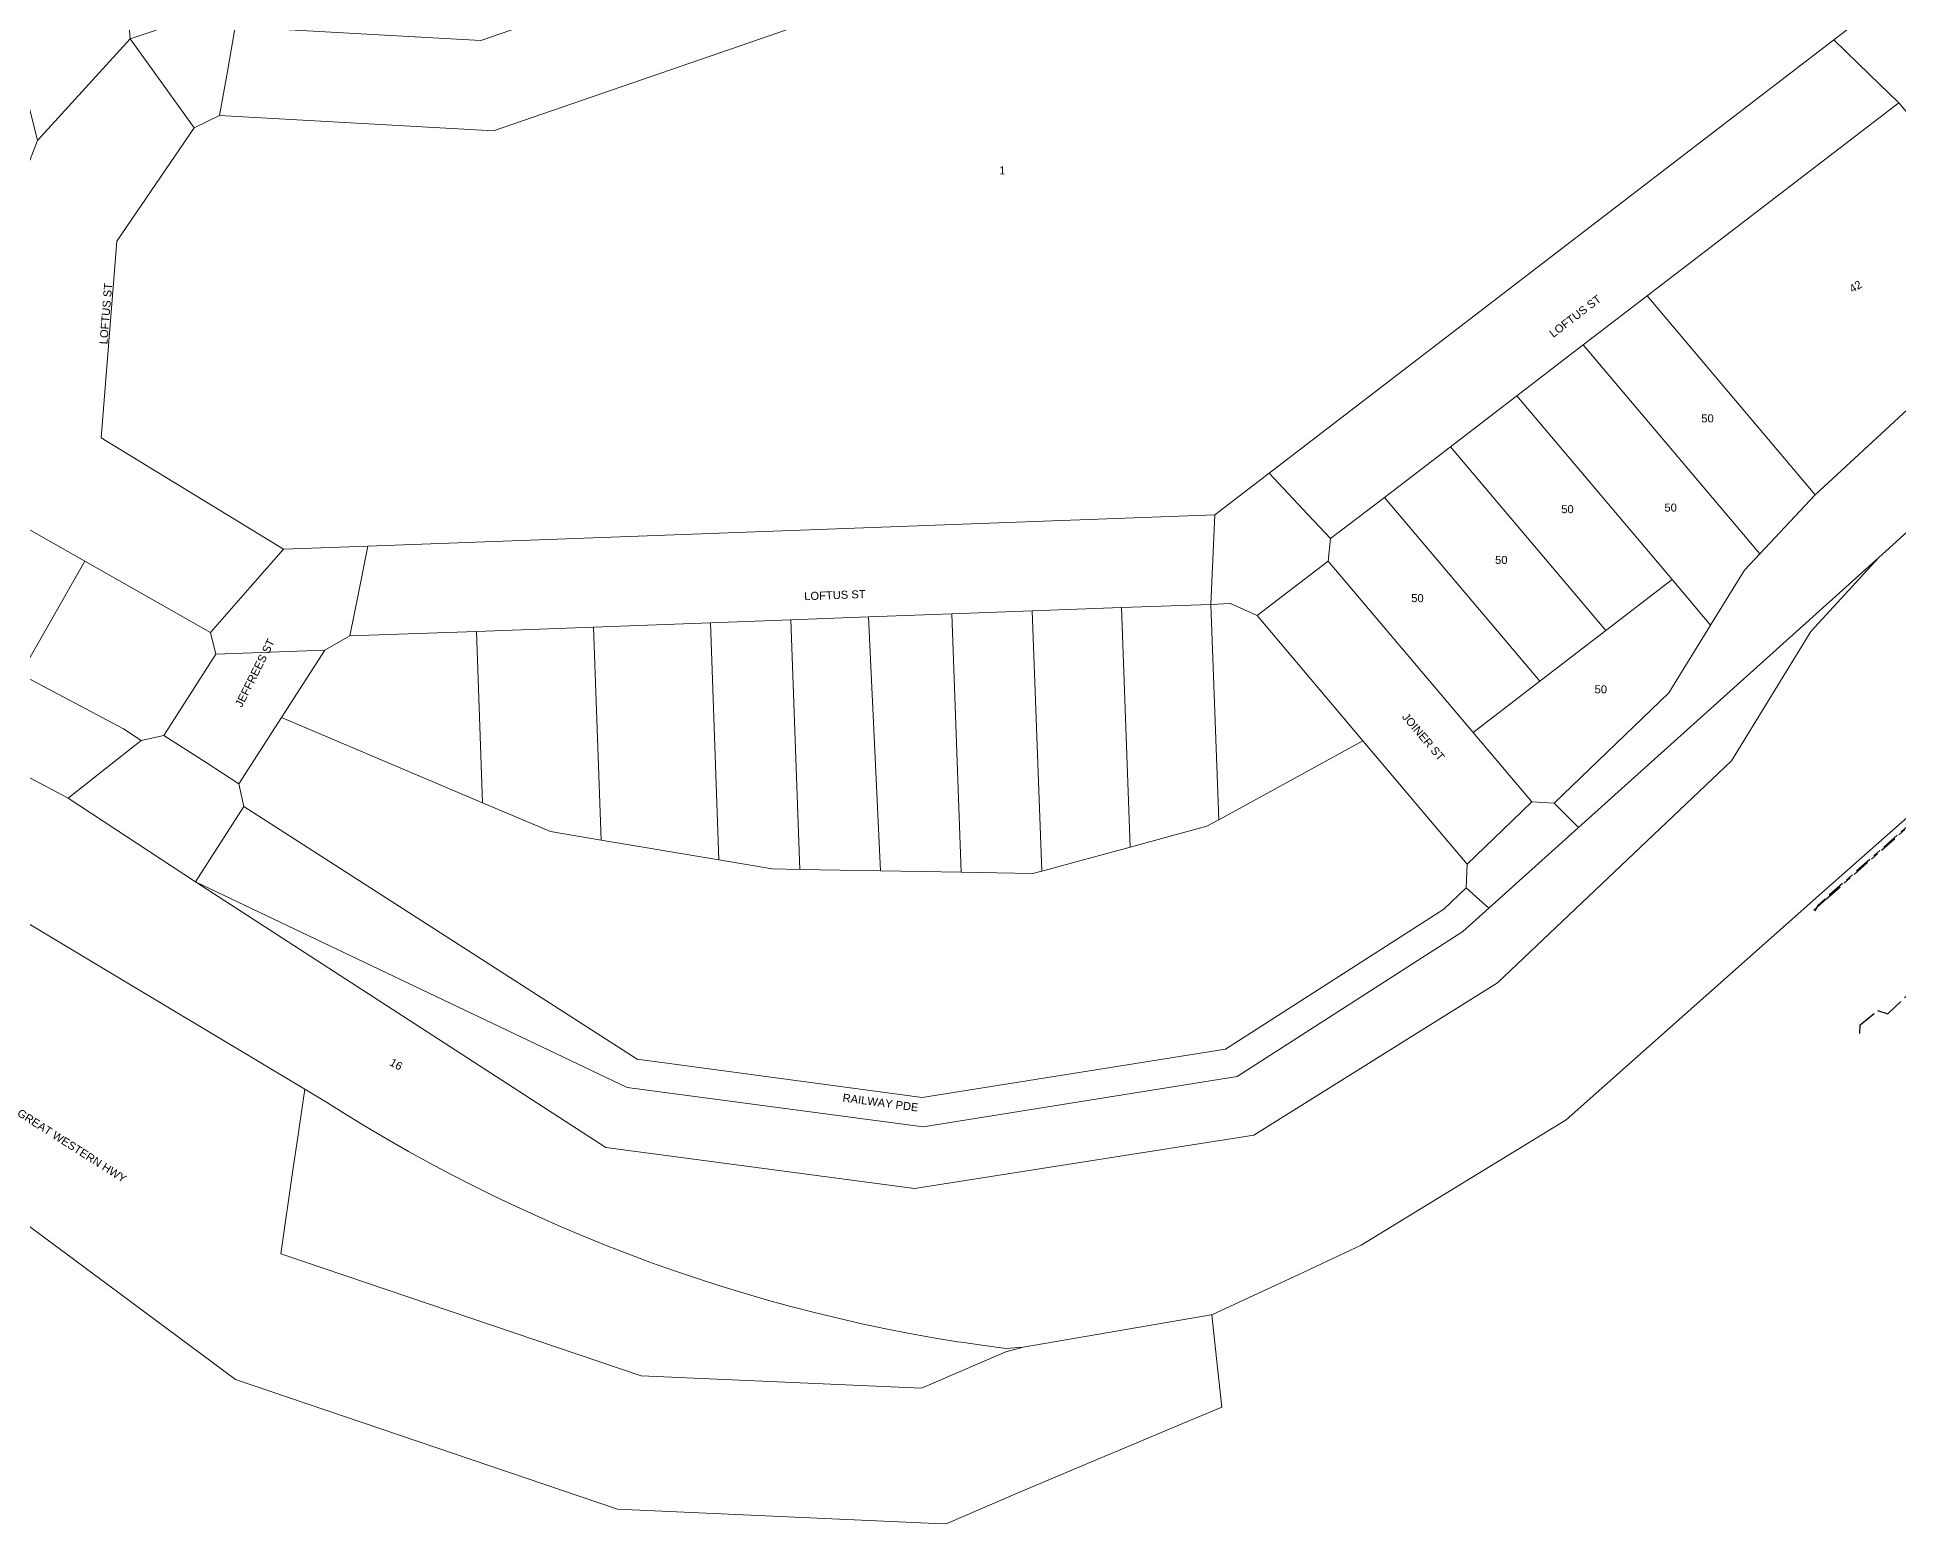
# Model space of a CAD drawing. Header units: metres. Extents: x 259983 to 262112, y 6265371 to 6267114.
# Drawn here: x 260877.2 to 261296, y 6265413.1 to 6265747.6 of the extents above; entities that cross this region are included whole.
import ezdxf

# ---------------------------------------------------------------- set-up
doc = ezdxf.new("R2010")
doc.units = ezdxf.units.M
doc.linetypes.add('Cable Exist UG', pattern=[8.2, 4, -1.2, 1.8, -1.2])
doc.layers.add('Cadastre Land Parcels_SP_EXT', color=9, linetype='Continuous', lineweight=5)
doc.layers.add('Cadastre Roads_SP_EXT', color=9, linetype='Continuous', lineweight=5)
doc.layers.add('Mains_SL_EXT', color=7, linetype='Continuous')
doc.layers.add('Trench_SP_EXT', color=7, linetype='Continuous')
doc.styles.get("Standard").update_dxf_attribs({"font": 'arial.ttf'})

msp = doc.modelspace()

# ---------------------------------------------------------------- linework, layer by layer
at = {"layer": 'Cadastre Land Parcels_SP_EXT', "linetype": 'Continuous'}
for points in [[(261140.84, 6265812.29), (261093.59, 6265848.63), (261087.98, 6265857.37), (261076.15, 6265849.78), (261064.26, 6265842.18), (261052.4, 6265834.59), (261040.53, 6265827), (261037.16, 6265824.83), (261018.51, 6265812.9), (261008.64, 6265806.57), (260992.93, 6265800.95), (260972.09, 6265793.49), (260949.36, 6265785.35), (260916.24, 6265773.48), (260917.84, 6265753.78), (260921.79, 6265749.89), (260977.02, 6265746.83), (261139.29, 6265802.84), (261140.84, 6265812.29)], [(261213.81, 6265779.2), (261167.92, 6265791.42), (260979.86, 6265726.51), (260918.24, 6265729.96), (260912.52, 6265727.19), (260895.1, 6265701.7), (260891.61, 6265657.46), (260932.66, 6265632.41), (260951.64, 6265633.11), (261142.17, 6265640.11), (261154.4, 6265649.49), (261281.44, 6265746.96), (261291.83, 6265754.93), (261289.73, 6265761.01), (261247.29, 6265760.7), (261228.1, 6265775.39), (261213.81, 6265779.2)], [(260898.13, 6265747.21), (260895.3, 6265782.62), (260886.78, 6265786.24), (260866.09, 6265768.88), (260877.28, 6265724.31), (260898.13, 6265747.21)], [(261329.66, 6265693.11), (261296.04, 6265732.82), (261239.42, 6265689.38), (261277.25, 6265644.64), (261329.66, 6265693.11)], [(261277.25, 6265644.64), (261239.42, 6265689.38), (261225.01, 6265678.34), (261264.76, 6265631.35), (261277.25, 6265644.64)], [(261264.76, 6265631.35), (261225.01, 6265678.34), (261210.09, 6265666.9), (261245.05, 6265625.55), (261253.7, 6265615.34), (261261.31, 6265627.69), (261264.76, 6265631.35)], [(261245.05, 6265625.55), (261210.09, 6265666.9), (261195.16, 6265655.45), (261230.12, 6265614.09), (261245.05, 6265625.55)], [(261230.12, 6265614.09), (261195.16, 6265655.45), (261180.31, 6265644.06), (261215.28, 6265602.7), (261230.12, 6265614.09)], [(260873.49, 6265604.25), (260887.92, 6265629.69), (260862.63, 6265644), (260837.8, 6265623.19), (260873.49, 6265604.25)], [(261215.28, 6265602.7), (261180.31, 6265644.06), (261168.21, 6265634.79), (261167.67, 6265629.72), (261200.27, 6265591.19), (261215.28, 6265602.7)], [(260916.22, 6265613.65), (260887.92, 6265629.69), (260873.49, 6265604.25), (260896.65, 6265591.95), (260900.64, 6265589.39), (260905.69, 6265590.49), (260917.43, 6265608.78), (260916.22, 6265613.65)], [(261205.76, 6265534.83), (261258.44, 6265584.82), (261276.24, 6265613.86), (261291.54, 6265630.56), (261224.01, 6265569.82), (261203.82, 6265551.66), (261197.96, 6265546.38), (261147.16, 6265513.76), (261076.54, 6265502.41), (261009.96, 6265511.3), (260912.83, 6265557.59), (261005.14, 6265497.78), (261074.58, 6265488.58), (261150.95, 6265500.6), (261205.76, 6265534.83)], [(261253.7, 6265615.34), (261245.05, 6265625.55), (261230.12, 6265614.09), (261215.28, 6265602.7), (261200.27, 6265591.19), (261213.52, 6265575.55), (261218.52, 6265575.29), (261244.32, 6265600.1), (261253.7, 6265615.34)], [(261103.21, 6265559.95), (261101.07, 6265618.5), (261082.97, 6265617.84), (261085.1, 6265559.71), (261101.21, 6265559.41), (261103.21, 6265559.95)], [(261123.13, 6265565.37), (261121.17, 6265619.26), (261101.07, 6265618.5), (261103.21, 6265559.95), (261123.13, 6265565.37)], [(261143.04, 6265571.52), (261141.28, 6265619.98), (261121.17, 6265619.26), (261123.13, 6265565.37), (261140.36, 6265570.06), (261143.04, 6265571.52)], [(261151.68, 6265617.51), (261145.66, 6265620.17), (261141.28, 6265619.98), (261143.04, 6265571.52), (261175.48, 6265589.29), (261151.68, 6265617.51)], [(260977.43, 6265575.36), (260976.07, 6265613.91), (260947.55, 6265612.89), (260941.92, 6265609.68), (260932.21, 6265594.55), (260977.43, 6265575.36)], [(261004.11, 6265566.96), (261002.38, 6265614.88), (260976.07, 6265613.91), (260977.43, 6265575.36), (260992.74, 6265568.87), (261004.11, 6265566.96)], [(261030.58, 6265562.5), (261028.69, 6265615.84), (261002.38, 6265614.88), (261004.11, 6265566.96), (261030.58, 6265562.5)], [(261048.79, 6265560.37), (261046.78, 6265616.51), (261028.69, 6265615.84), (261030.58, 6265562.5), (261042.56, 6265560.49), (261048.79, 6265560.37)], [(261064.28, 6265617.16), (261046.78, 6265616.51), (261048.79, 6265560.37), (261066.93, 6265560.04), (261064.28, 6265617.16)], [(261082.97, 6265617.84), (261064.28, 6265617.16), (261066.93, 6265560.04), (261085.1, 6265559.71), (261082.97, 6265617.84)], [(260977.43, 6265575.36), (260932.21, 6265594.55), (260922.6, 6265579.62), (260923.7, 6265574.53), (261012.18, 6265517.64), (261076.32, 6265509.05), (261144.58, 6265519.93), (261193.65, 6265551.44), (261198.68, 6265556.24), (261198.96, 6265561.56), (261175.48, 6265589.29), (261143.04, 6265571.52), (261140.36, 6265570.06), (261123.13, 6265565.37), (261103.21, 6265559.95), (261101.21, 6265559.41), (261085.1, 6265559.71), (261066.93, 6265560.04), (261048.79, 6265560.37), (261042.56, 6265560.49), (261030.58, 6265562.5), (261004.11, 6265566.96), (260992.74, 6265568.87), (260977.43, 6265575.36)]]:
    msp.add_lwpolyline(points, close=True, dxfattribs=at)
for points in [[(261341.34, 6265675.57), (261291.54, 6265630.56), (261276.24, 6265613.86), (261258.44, 6265584.82), (261205.76, 6265534.83), (261150.95, 6265500.6), (261074.58, 6265488.58), (261005.14, 6265497.78), (260912.83, 6265557.59), (260884.17, 6265576.41), (260822.33, 6265609.19)], [(260865.13, 6265554.18), (260895.6, 6265535.95), (260937.42, 6265510.91), (260941.94, 6265508.19), (260946.58, 6265505.27), (260951.25, 6265502.42), (260955.97, 6265499.64), (260960.73, 6265496.93), (260965.53, 6265494.29), (260970.37, 6265491.72), (260975.24, 6265489.22), (260980.15, 6265486.8), (260985.1, 6265484.44), (260990.08, 6265482.16), (260995.09, 6265479.96), (261000.14, 6265477.82), (261005.21, 6265475.77), (261010.32, 6265473.78), (261015.45, 6265471.88), (261020.62, 6265470.04), (261025.8, 6265468.29), (261031.02, 6265466.61), (261036.25, 6265465.01), (261041.52, 6265463.48), (261046.8, 6265462.04), (261052.1, 6265460.67), (261057.42, 6265459.38), (261062.76, 6265458.16), (261068.12, 6265457.03), (261073.5, 6265455.98), (261078.89, 6265455), (261084.29, 6265454.11), (261085.2, 6265453.97), (261089.71, 6265453.29), (261095.15, 6265452.56), (261099.03, 6265452.86), (261141.33, 6265460.13), (261141.51, 6265460.16), (261161.05, 6265469.26), (261175.1, 6265475.85), (261221.19, 6265504.03), (261221.19, 6265504.03), (261278.76, 6265555.08), (261301.15, 6265574.86)]]:
    msp.add_lwpolyline(points, dxfattribs=at)
at = {"layer": 'Cadastre Roads_SP_EXT', "linetype": 'Continuous'}
for points in [[(261167.92, 6265791.42), (261155.71, 6265796.28), (261139.29, 6265802.84), (260977.02, 6265746.83), (260921.79, 6265749.89), (260920, 6265739.84), (260918.24, 6265729.96), (260979.86, 6265726.51), (261167.92, 6265791.42)], [(260916.24, 6265773.48), (260914.65, 6265793.05), (260903.61, 6265787.1), (260895.3, 6265782.62), (260898.13, 6265747.21), (260909.54, 6265751.01), (260917.84, 6265753.78), (260916.24, 6265773.48)], [(260912.52, 6265727.19), (260904.87, 6265737.84), (260898.13, 6265747.21), (260877.28, 6265724.31), (260866.94, 6265697.75), (260866.03, 6265686.55), (260865.08, 6265674.52), (260862.63, 6265644), (260887.92, 6265629.69), (260916.22, 6265613.65), (260925.17, 6265623.87), (260932.66, 6265632.41), (260891.61, 6265657.46), (260895.1, 6265701.7), (260912.52, 6265727.19)], [(261296.04, 6265732.82), (261289.43, 6265739.23), (261281.44, 6265746.96), (261154.4, 6265649.49), (261161.9, 6265641.51), (261168.21, 6265634.79), (261180.31, 6265644.06), (261195.16, 6265655.45), (261210.09, 6265666.9), (261225.01, 6265678.34), (261239.42, 6265689.38), (261296.04, 6265732.82)], [(261371.65, 6265702.44), (261364.16, 6265710.58), (261357.78, 6265717.52), (261352.2, 6265713.95), (261344.44, 6265706.82), (261329.66, 6265693.11), (261277.25, 6265644.64), (261264.76, 6265631.35), (261261.31, 6265627.69), (261253.7, 6265615.34), (261244.32, 6265600.1), (261218.52, 6265575.29), (261221.02, 6265572.81), (261224.01, 6265569.82), (261291.53, 6265630.56), (261341.34, 6265675.57), (261365.65, 6265698.62), (261371.65, 6265702.44)], [(260775.89, 6265641.11), (260745.77, 6265645.05), (260728.87, 6265645.39), (260728.7, 6265633.95), (260728.58, 6265625.76), (260780.63, 6265620.73), (260822.34, 6265609.19), (260884.17, 6265576.41), (260892.41, 6265582.91), (260900.64, 6265589.39), (260896.65, 6265591.95), (260873.49, 6265604.25), (260837.8, 6265623.19), (260829.65, 6265627.53), (260814.08, 6265631.81), (260800.38, 6265635.57), (260797.39, 6265636.39), (260784.14, 6265640.03), (260775.89, 6265641.11)], [(261141.28, 6265619.98), (261141.72, 6265630.05), (261142.17, 6265640.11), (260951.64, 6265633.11), (260949.58, 6265622.89), (260947.55, 6265612.89), (260976.07, 6265613.91), (261002.38, 6265614.88), (261028.69, 6265615.84), (261046.78, 6265616.51), (261064.28, 6265617.16), (261082.97, 6265617.84), (261101.07, 6265618.5), (261121.17, 6265619.26), (261141.28, 6265619.98)], [(261200.27, 6265591.19), (261167.67, 6265629.72), (261158.71, 6265622.88), (261151.68, 6265617.51), (261175.48, 6265589.29), (261198.96, 6265561.56), (261206.99, 6265569.27), (261213.52, 6265575.55), (261200.27, 6265591.19)], [(260932.21, 6265594.55), (260941.92, 6265609.68), (260927.61, 6265609.15), (260917.43, 6265608.78), (260905.69, 6265590.49), (260915.2, 6265584.38), (260922.6, 6265579.62), (260932.21, 6265594.55)], [(261198.68, 6265556.24), (261193.65, 6265551.44), (261144.58, 6265519.93), (261076.32, 6265509.05), (261012.18, 6265517.64), (260923.7, 6265574.53), (260918.61, 6265566.59), (260912.83, 6265557.59), (261009.96, 6265511.3), (261076.54, 6265502.41), (261147.16, 6265513.76), (261197.96, 6265546.39), (261203.82, 6265551.66), (261200.99, 6265554.18), (261198.68, 6265556.24)]]:
    msp.add_lwpolyline(points, close=True, dxfattribs=at)
msp.add_lwpolyline([(260859.63, 6265491.69), (260921.82, 6265445.61), (261007.77, 6265416.4), (261079.31, 6265413.22), (261081.73, 6265413.14), (261098.56, 6265420.37), (261117.81, 6265428.48), (261118, 6265428.59), (261137.46, 6265436.77), (261143.71, 6265439.39), (261142.55, 6265450.31), (261141.51, 6265460.16), (261141.33, 6265460.13), (261099.03, 6265452.86), (261095.12, 6265451.81), (261084.31, 6265447.15), (261076.2, 6265443.65), (261013.09, 6265446.4), (260932, 6265473.84), (260934.83, 6265493.21), (260935.63, 6265498.64), (260937.42, 6265510.91), (260895.6, 6265535.95), (260865.13, 6265554.18)], dxfattribs=at)
at = {"layer": 'Mains_SL_EXT', "linetype": 'Cable Exist UG'}
for points in [[(261317.22, 6265586.45), (261314.8, 6265584.95), (261314.8, 6265584.95), (261301.84, 6265573.46), (261279.32, 6265553.57), (261277.85, 6265552.27), (261277.12, 6265550.95)], [(261287.26, 6265523.43), (261287.37, 6265525.42), (261287.37, 6265525.42), (261291.29, 6265528.62), (261293.55, 6265527.89), (261293.55, 6265527.89), (261327.82, 6265559.81), (261328.67, 6265561.58)]]:
    msp.add_lwpolyline(points, dxfattribs=at)
at = {"layer": 'Trench_SP_EXT', "linetype": 'Cable Exist UG'}
msp.add_lwpolyline([(261276.93, 6265551.18), (261279.89, 6265553.81), (261302.27, 6265573.59), (261317.08, 6265586.73)], dxfattribs=at)

# ---------------------------------------------------------------- texts
at = {"layer": 'Cadastre Land Parcels_SP_EXT'}
for s, p in [('1', (261093.64, 6265716.72)), ('50', (261251.61, 6265660.93)), ('50', (261220.1, 6265640.5)), ('50', (261243.32, 6265640.86)), ('50', (261205.22, 6265629.08)), ('50', (261186.35, 6265620.49)), ('50', (261227.6, 6265599.98))]:
    msp.add_text(s, height=1.8, dxfattribs=at).set_placement(p)
for s, rotation, p in [('42', 31.321, (261285.59, 6265689.99)), ('16', 331.6487, (260956.32, 6265516.4))]:
    msp.add_text(s, height=1.8, rotation=rotation, dxfattribs=at).set_placement(p)
at = {"layer": 'Cadastre Roads_SP_EXT'}
for s, rotation, p in [('LOFTUS ST', 85.4463, (260893.01, 6265678.44)), ('LOFTUS ST', 37.4896, (261218.31, 6265679.9)), ('LOFTUS ST', 2.0995, (261049.81, 6265620.92)), ('JEFFREES ST', 63.3821, (260923.24, 6265596.66)), ('JOINER ST', 310.2219, (261184.16, 6265594.62)), ('RAILWAY PDE', 352.3843, (261058.33, 6265508.15)), ('GREAT WESTERN HWY', 327.4881, (260872.53, 6265505.09))]:
    msp.add_text(s, height=1.8, rotation=rotation, dxfattribs=at).set_placement(p)

doc.saveas('drawing.dxf')
